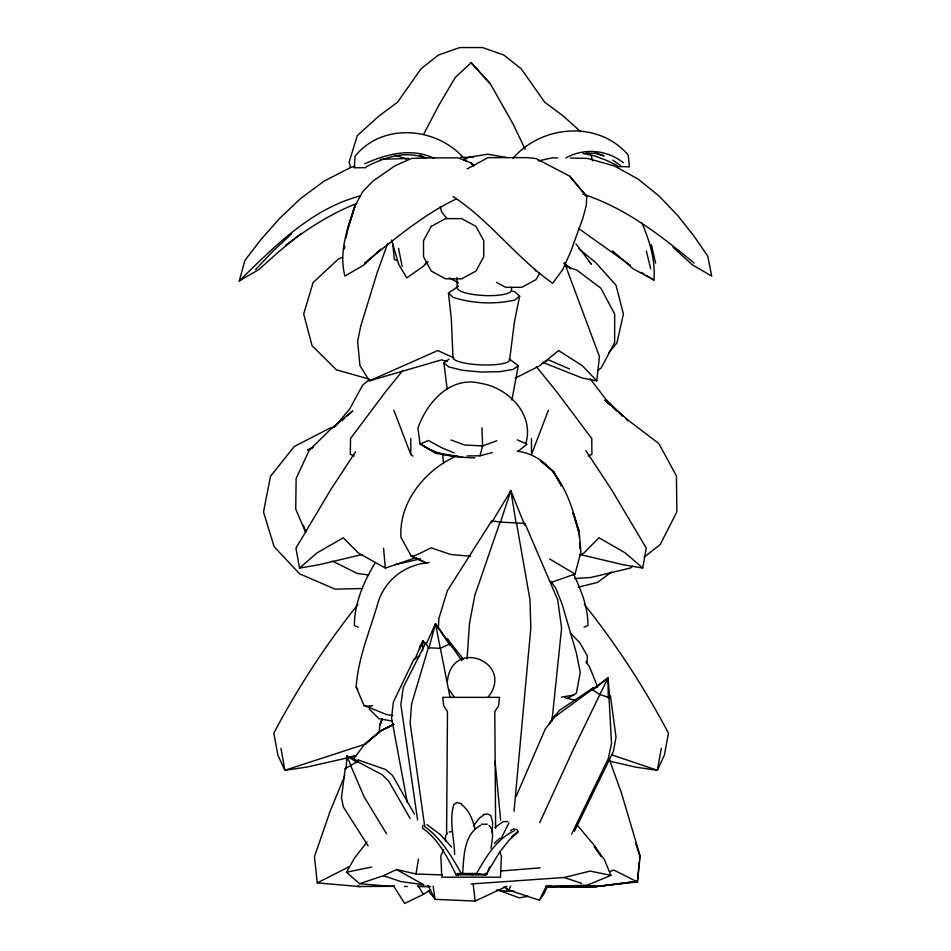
<?xml version="1.0" encoding="UTF-8"?>
<svg xmlns="http://www.w3.org/2000/svg" width="951" height="951" viewBox="0 0 951 951"><rect width="100%" height="100%" fill="white"/><g stroke="black" fill="none" stroke-linecap="round" stroke-linejoin="round"><path stroke-width="1.43" d="M446.59 834.253L447.469 711.55L443.677 705.88L442.738 697.356L499.525 697.356L498.586 705.88L494.793 711.55L495.637 828.333M422.601 650.674L422.803 640.772L424.538 643.019M612.622 250.945L633.164 268.824L653.943 280.022C655.548 260.431 649.652 240.936 641.973 223.105M410.82 438.53L410.737 454.388L412.853 456.147M587.04 663.394L587.326 655.893L579.848 642.757L570.291 632.89M379.33 732.9L379.651 725.554L382.231 718.576M346.223 768.788L346.806 755.95L358.147 761.073M438.34 628.635L438.934 618.269L447.291 590.868L491.786 520.732L500.036 522.111L524.904 523.383L557.678 599.677L561.589 628.064L551.96 721.072M467.06 658.865L469.485 623.369L474.799 595.457L500.036 522.111M344.452 248.853L344.69 246.012M369.618 706.427L369.38 709.184L378.843 718.659L391.86 721.024M639.262 861.677L637.42 881.969L596.087 886.594L547.752 886.653M639.524 858.777L639.785 855.876L635.684 843.513M496.529 890.231L506.693 891.039L506.966 888.091M514.015 811.322L530.813 628.266L529.992 599.867L516.595 523.43M492.119 832.517L492.677 822.544L490.775 815.494L487.685 813.961L483.215 814.591M542.724 362.355L582.238 378.022L596.788 380.84L599.439 356.518L564.49 262.785M392.799 715.592L386.475 714.498L363.995 705.476L356.173 687.062C357.98 658.128 369.832 631.226 377.725 603.635C384.632 579.896 404.817 564.68 429.139 562.564M511.923 400.086L518.247 365.707L509.082 358.789M346.2 767.017L345.189 768.598L341.445 798.091L343.454 807.102L368.096 845.891M511.745 287.345L511.365 290.281A27.092 6.491 2.7 0 1 484.166 295.535A27.092 6.491 2.7 0 1 457.241 287.808L456.896 277.442M525.748 443.594C534.759 414.267 507.941 387.39 480.291 383.277C450.156 375.883 426.892 402.404 417.893 428.14L420.104 444.105L436.283 452.783L461.104 456.92M490.989 848.256C491.75 840.922 494.96 831.4 489.04 825.42M419.557 649.414L420.247 645.123M367.027 842.027L354.545 858.028L346.509 872.245L359.561 883.705L383.467 875.716L396.579 869.547L416.039 873.981L418.44 859.086M422.886 825.218L422.422 828.048C438.72 839.412 447.659 857.85 456.278 875.122L458.774 874.623M661.314 748.282L657.391 770.286L635.827 767.16L608.949 761.002M346.2 237.702L347.697 229.405L354.961 205.868L362.735 191.615L373.006 181.047L394.677 165.973L411.498 158.413L428.758 157.866L458.263 157.866L470.65 162.811L474.05 165.522M580.003 554.492L622.834 564.656L642.71 568.068L646.323 548.192L611.636 489.813L585.828 450.56M447.469 680.797C452.438 636.718 515.513 662.847 487.863 697.523M512.363 291.149L514.955 291.862L519.65 296.165L514.455 321.711L509.617 359.87A28.34 6.17 2.4 0 1 481.182 364.899A28.34 6.17 2.4 0 1 452.985 357.576L451.345 319.084L448.456 293.074L458.394 286.215M421.602 646.454L422.803 640.772L425.418 644.243M551.366 582.357L575.034 574.047L580.918 552.032L579.04 530.408L573.013 512.981L574.226 516.999M467.024 455.945L479.946 455.802L482.609 445.924L481.955 427.831M428.925 648.083L435.51 623.713L447.6 640.57M417.584 819.964L400.87 704.643L403.236 687.395L425.822 642.828L428.33 647.809L411.581 704.025L410.143 723.117L424.645 825.92M508.975 822.77L501.201 838.342M347.697 229.405L354.961 205.868C347.365 228.181 338.651 252.419 344.928 276.063L364.078 264.877L380.65 249.15M500.345 522.61L510.853 490.68L524.75 525.261M509.902 493.45L510.853 490.68L511.341 493.557M387.735 243.373L377.167 272.664L360.726 326.229L357.624 341.373L359.965 365.695L369.475 380.84L441.585 359.847L447.22 361.582M477.188 874.409L486.781 874.409L489.694 866.753M548.442 410.166L531.526 454.388L531.443 438.53M414.814 659.53L422.803 640.772M516.084 796.486L545.363 728.858L554.79 716.876L592.045 689.57L593.412 687.656L559.331 710.48L550.403 721.75L549.214 724.472M344.809 775.659L330.282 810.823L314.472 856.625L317.254 882.885L360.334 886.617M443.677 849.505L440.848 855.9L441.787 877.191L500.476 877.191L501.415 855.9L499.715 852.06L508.714 840.648L517.831 831.959L517.189 829.712L513.409 828.903L510.497 830.651M426.619 643.233L435.51 623.713L450.108 645.563M547.847 885.856L543.948 893.845L539.407 900.24L508.797 890.1L510.651 886.059M539.704 822.71L574.333 747.236L599.867 694.539L609.056 697.57L611.493 743.551L608.355 758.494L571.634 834.003M599.736 694.908L608.01 677.873L609.532 695.942M539.407 900.24L546.504 885.666M574.452 831.269L613.395 751.385L616.022 737.156L610.423 695.657L609.056 697.57M423.801 133.936L438.696 105.537L455.291 77.435L471.137 62.718L490.276 83.712L513.183 124.189L525.13 149.212M539.597 273.092L536.079 279.594L521.79 287.321L505.659 287.321L496.565 282.399M374.777 563.444C363.603 582.131 354.39 603.445 354.366 625.568L358.218 627.208M486.674 873.446L499.739 851.989M476.641 873.41C486.02 856.887 496.493 839.103 514.372 830.698M473.384 825.979L479.423 818.145L483.072 815.494M491.631 522.61L510.853 490.68L516.215 523.87M345.189 768.598L357.433 761.596L358.432 760.027L385.583 769.525L392.49 775.362L414.434 814.139M355.603 451.761L330.627 489.813L295.939 548.192L299.553 568.068L319.429 564.656L362.26 554.492M353.296 759.397L364.697 744.051L380.555 730.927L393.69 724.341M357.98 604.372C325.896 644.516 297.853 687.728 273.817 733.138L277.882 755.142L284.872 770.286L306.436 767.16L356.138 755.95M403.069 370.141L385.464 391.919L350.515 438.53L350.337 454.388L354.248 456.005M334.621 427.047L349.766 408.882L362.545 385.274L369.024 379.853M608.497 352.987L616.89 343.014L623.416 314.02L616.01 285.205L595.611 262.464L578.802 248.734M426.94 262.119L423.231 266.375L406.766 277.87L398.849 264.592L391.491 240.08M485.925 874.73L485.45 875.277L477.877 873.731M447.457 833.302L446.019 834.895L445.353 837.665L445.627 841.397M255.581 269.561L272.652 251.492L291.565 233.839M358.408 885.797L357.683 886.522L394.285 886.284M424.883 264.592L427.95 261.68M494.437 843.323L499.917 838.188M342.194 420.615L344.298 418.678M347.448 415.777L352.702 410.927L331.269 428.639L309.099 450.441L296.13 478.543L295.737 509.201L305.616 532.18M299.553 568.068L316.968 552.923L343.275 537.779L358.277 552.923L385.345 568.068L415.92 557.655M512.981 158.235C542.058 124.854 598.5 120.147 628.219 155.108L629.407 166.841L617.461 166.532M300.789 233.839L279.023 251.492L258.898 269.561L239.307 280.902L244.882 260.408L260.943 239.557L279.451 218.564L300.468 198.64L324.172 181.07L350.788 167.376L355.02 166.235M364.602 263.07C393.785 239.795 422.553 214.997 456.504 198.866M519.65 296.165L514.788 300.052C494.532 304.617 472.944 303.619 453.14 297.378L448.456 293.074M592.39 690.367L608.01 677.873L608.271 697.832M517.926 451.452L527.056 444.176L517.273 439.849M494.972 827.501L503.21 821.628L507.858 821.533M632.593 566.273L630.299 568.08L590.619 577.53L574.487 578.517M644.1 557.203L660.208 544.519L676.874 511.864L676.411 475.904L658.865 443.558L628.528 420.461L604.86 400.216L610.328 405.114M597.739 370.545L601.198 367.894L614.643 342.574L614.679 314.02L600.889 288.212L576.948 270.191L565.821 266.316M592.639 689.332L608.01 677.873M242.85 278.274L239.307 280.902C274.518 246.38 311.274 208.709 360.488 195.847M611.541 572.003L597.573 582.392L578.244 587.195M285.49 245.382C307.518 228.799 330.96 213.523 356.744 203.502M447.125 388.864L443.903 362.878L448.955 359.205M518.247 365.707L513.207 369.38L499.548 371.686L480.933 372.019L462.364 370.272L448.813 366.931L443.903 362.878M567.355 698.605L576.365 693.243L580.253 672.476L576.365 652.933L562.231 604.479L555.836 588.312L550.867 581.263M552.02 718.112L556.846 714.855M393.536 885.928L404.662 903.45L423.373 894.415L430.732 889.66M480.576 825.42C463.494 834.384 464.052 856.744 462.626 873.41L475.762 874.979L483.167 874.516M580.122 555.087L583.985 552.923L598.987 537.779L625.294 552.923L642.71 568.068M312.808 447.255L307.732 450.073L312.915 447.505M419.855 655.905L413.97 659.15L393.369 702.028L391.586 718.1L407.325 802.608M542.094 363.341L548.477 359.847L569.435 368.929M463.957 159.911L468.926 157.2L487.697 154.205L506.348 157.45M467.084 168.933L487.982 157.64L527.306 157.64L536.055 158.567L569.637 176.113L586.731 196.488L586.268 205.571L582.785 218.397L570.719 251.682L562.742 269.632L552.614 283.267C516.441 257.923 490.169 220.822 453.033 196.488M515.157 378.201L539.835 365.695L558.606 350.55L582.309 365.695L596.788 380.84M317.254 882.885L348.791 866.932M456.575 455.886C425.335 469.818 398.778 501.902 400.942 537.339L411.165 555.955L425.941 562.766M456.278 875.122L461.259 873.41C451.368 856.078 441.026 837.986 424.301 826.324M356.197 761.109L358.432 760.027M366.408 166.663C384.252 157.486 405.994 150.115 425.561 158.211M428.33 647.809L440.361 648.32L449.894 643.851L461.948 660.719M427.962 885.286L435.011 899.349L475.143 901.061L506.919 886.154M369.475 380.84L437.722 350.55L453.758 357.814M420.104 444.105L428.319 440.479L441.965 447.862L454.4 453.009M609.686 871.71L613.716 869.987L637.42 881.969L640.166 856.007L621.265 792.433L609.127 758.898M584.045 627.208L587.896 625.568C588.241 607.665 581.168 590.381 573.786 574.487M342.408 257.341L338.354 259.029L313.081 282.59L303.69 314.02L312.059 345.665L336.416 369.82L369.594 379.235M588.015 456.005L591.926 454.388L591.748 438.53L556.799 391.919L536.412 366.706M600.818 855.995L594.244 846.438L604.432 859.692L610.899 875.384L587.112 885.179L551.354 886.546M364.661 163.834C385.999 154.11 411.64 147.524 433.894 158.223M565.893 157.973C584.152 147.655 607.035 149.782 623.38 162.74M496.85 440.765L482.609 445.924L464.706 445.032L451.012 440.004M366.016 743.896L284.872 770.286L280.949 748.282M346.045 758.078L356.007 755.474M479.946 455.802L492.356 452.605M471.137 883.966L564.121 877.5L590.202 871.092L610.899 875.384M395.283 564.656L420.556 558.819M538.123 160.957L552.174 157.866L557.702 157.866M346.509 872.245L371.579 867.05M573.667 695.098L561.459 697.131M334.288 427.237L330.068 428.081L294.287 446.471L270.488 476.308L263.51 512.018L274.102 546.659L299.613 573.833L335.061 589.144L362.414 588.514M527.971 896.282L519.246 897.851L497.456 889.803M481.301 824.232L487.281 824.232M449.264 832.006L452.367 831.459M596.087 886.594L636.397 881.458L596.027 886.546L560.817 886.653L595.481 886.154M372.756 705.678L367.288 706.248L363.995 705.476M540.168 867.835L500.785 871.021M473.218 874.825L458.049 874.825M380.436 159.34L408.514 158.401M475.619 873.446L457.158 873.577M595.92 886.475L560.817 886.653L595.647 886.273M365.873 167.685L354.283 167.792L355.008 156.273C383.265 121.169 439.933 127.291 466.477 161.325M560.817 886.653L595.79 886.38M551.2 886.463L546.813 886.498L560.698 886.534L545.529 886.594M506.693 891.039L513.98 890.992M460.557 157.343L473.503 157.343M474.87 457.883C456.052 457.336 436.14 455.434 420.52 443.915L435.641 453.342L452.664 455.969M430.637 886.558L417.715 886.403L429.198 886.546M391.467 886.261L394.356 886.308M404.437 886.451L407.313 886.487M570.434 158.044L587.575 158.413L614.405 165.973L638.228 179.168L659.209 196.168L677.694 215.497L693.85 235.884L707.77 256.176L711.693 276.063L692.364 264.877L672.987 247.189M416.039 873.981L442.251 874.932M586.125 153.087L595.171 153.444L604.087 155.916L594.708 152.386M470.567 556.228L450.94 554.552L431.124 547.812L418.381 554.1L412.413 556.371L411.165 555.955M359.561 883.705L391.146 886.427M452.676 455.957L462.519 457.074M368.893 574.998L357.398 573.501L332.398 561.09M517.189 451.143C555.776 456.218 570.826 498.871 578.66 531.752L575.034 519.686M582.82 153.444L594.47 155.916L606.049 160.148L617.211 165.533M395.319 155.37L406.529 159.007M461.449 803.69L456.908 802.585L453.829 804.475C448.931 820.606 454.269 837.986 454.626 854.485M564.846 697.689L576.092 700.542M564.121 877.5L581.584 883.336M612.599 755.142L657.391 770.286L664.38 755.142L668.446 733.138C644.409 687.728 616.367 644.516 584.283 604.372M383.467 875.716L400.835 881.577L423.659 884.715L396.579 869.547M582.832 194.063C624.926 207.71 660.446 235.182 694.075 263.07M396.971 260.515L394.356 259.468L392.68 243.325M419.938 155.251L426.476 158.092M575.034 574.047L549.559 558.926M425.002 562.291L412.413 556.371L426.595 563.479M357.433 761.596L382.231 774.768L388.769 781.199L410.107 818.454M449.359 277.918L458.453 282.839M641.414 272.378L643.922 273.912M646.43 275.433L653.943 280.022M346.925 760.182L346.806 755.95L357.243 762.488M426.951 824.588L440.04 834.384L451.642 847.056M485.188 873.41L486.781 874.409M592.045 689.57L599.867 694.539M503.828 886.95L508.797 890.1M578.481 228.383L630.323 265.317M612.682 160.148L620.658 165.533M564.288 263.261L571.075 268.562M563.967 263.391L570.493 268.812M461.532 804.475C469.093 810.24 472.695 819.524 474.941 828.464M612.515 407.076L616.89 410.998M619.065 412.96L622.346 415.896M580.645 131.666L563.384 116.105L544.673 102.173L521.172 68.745L503.804 55.027L482.49 47.55L459.773 47.55L438.459 55.027L421.091 68.745L397.589 102.173L378.878 116.105L357.303 135.565L349.136 162.134L350.705 167.673M473.8 165.747L470.65 162.811L473.741 165.795M622.608 415.718L605.953 399.456L590.214 378.819M625.734 418.761L627.815 420.794M471.137 62.718L490.276 83.712M576.746 824.553L595.195 846.438L601.08 855.995M588.586 261.002L591.439 264.188L576.021 243.943M583.997 193.291L586.731 196.488L569.637 176.113M428.271 890.909L434.013 897.637M534.569 269.192L536.4 271.392M447.065 218.766L441.585 211.942L440.277 206.533M463.506 659.388L447.398 638.87L449.894 643.851M585.899 661.86L589.442 666.592L597.668 687.145M356.173 687.062L357.849 689.368M449.264 689.844L454.4 697.523M386.51 833.73L364.245 797.069L350.812 765.888M418 885.571L423.373 894.415M346.806 755.95L351.228 766.221M393.821 410.166L410.737 454.388M303.405 525.356L305.925 532.156M590.975 155.144L592.699 160.731M646.347 250.945L650.698 268.824M651.328 244.514L655.619 263.142M398.517 248.294L402.166 266.375M440.361 648.32L450.001 697.131M435.51 623.713L440.301 648.653M433.157 886.13L435.011 899.349M442.69 454.34L443.546 463.113M473.265 884.929L475.143 901.061M495.055 761.323L500.642 820.071M383.538 548.192L385.345 568.068M579.04 530.408L579.385 537.434M579.67 543.045L579.944 548.668M517.831 831.959L511.602 837.177L517.831 831.959M382.302 718.611L379.687 725.554L382.278 718.599M431.267 226.362L423.528 240.651L423.528 256.782L431.267 271.071L445.555 278.809L461.687 278.809L475.975 271.071L483.714 256.782L483.714 240.651L475.975 226.362L461.687 218.623L445.555 218.623L431.267 226.362M380.507 730.903L365.089 744.264L380.555 730.927L393.726 724.389L380.555 730.927M551.105 886.415L546.73 886.463L551.105 886.415M553.66 471.648L540.418 460.712L553.018 471.232L561.423 485.759L553.66 471.648"/></g></svg>
